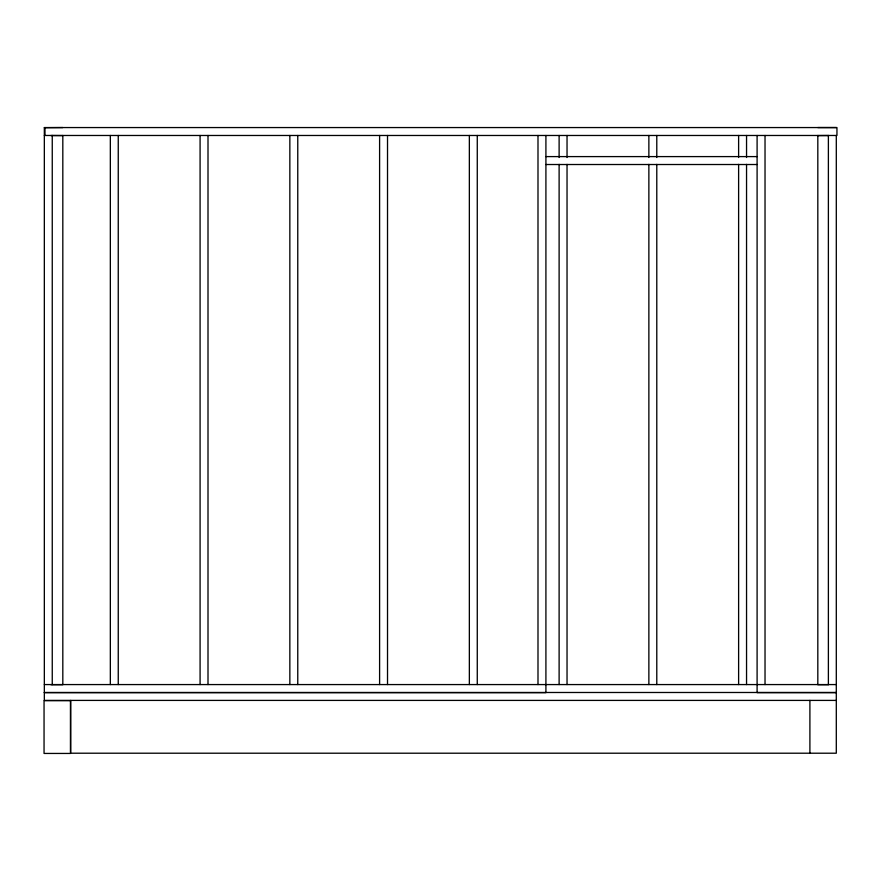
<?xml version="1.0" encoding="UTF-8"?>
<svg xmlns="http://www.w3.org/2000/svg" width="881" height="881" viewBox="0 0 881 881"><rect width="100%" height="100%" fill="white"/><g stroke="black" fill="none" stroke-linecap="round" stroke-linejoin="round"><path stroke-width="1.32" d="M44.336 127.69L62.815 127.558M44.336 135.476L836.95 135.476L836.95 127.558L44.336 127.558L44.336 700.406L836.3 700.406M50.933 135.542L62.815 135.608M817.821 135.608L828.382 135.542M545.912 156.598L757.098 156.598M545.912 164.516L757.098 164.516M44.336 684.57L545.912 684.57M546.187 684.57L756.548 684.57M757.098 684.57L836.3 684.57M50.933 684.702L62.815 684.702L62.815 135.476M828.382 684.702L817.821 684.702L817.821 135.476M44.336 692.488L836.3 692.488M44.336 692.642L545.912 692.642L545.912 135.476M836.3 692.62L757.098 692.62L757.098 135.476M836.3 127.558L817.821 127.558M836.3 135.476L836.3 753.211L70.733 753.211L70.733 700.406M828.382 135.476L828.382 684.57M809.903 700.406L809.903 753.211M765.027 135.476L765.027 684.57M746.548 135.476L746.548 157.501M746.548 164.373L746.548 684.57M738.619 135.476L738.619 157.501M738.619 164.373L738.619 684.57M656.785 135.476L656.785 157.501M656.785 164.373L656.785 684.57M648.868 135.476L648.868 157.501M648.868 164.373L648.868 684.57M567.034 135.476L567.034 157.501M567.034 164.373L567.034 684.57M559.116 135.476L559.116 157.501M559.116 164.373L559.116 684.57M537.994 135.476L537.994 684.57M477.271 135.476L477.271 684.57M469.353 135.476L469.353 684.57M387.519 135.476L387.519 684.57M379.601 135.476L379.601 684.57M297.767 135.476L297.767 684.57M289.849 135.476L289.849 684.57M208.004 135.476L208.004 684.57M200.086 135.476L200.086 684.57M118.252 135.476L118.252 684.57M110.334 135.476L110.334 684.57M52.254 135.476L52.254 684.57M44.986 127.558L44.986 135.476M70.447 700.648L44.05 700.648L44.05 753.442L70.447 753.442L70.447 700.648"/></g></svg>
